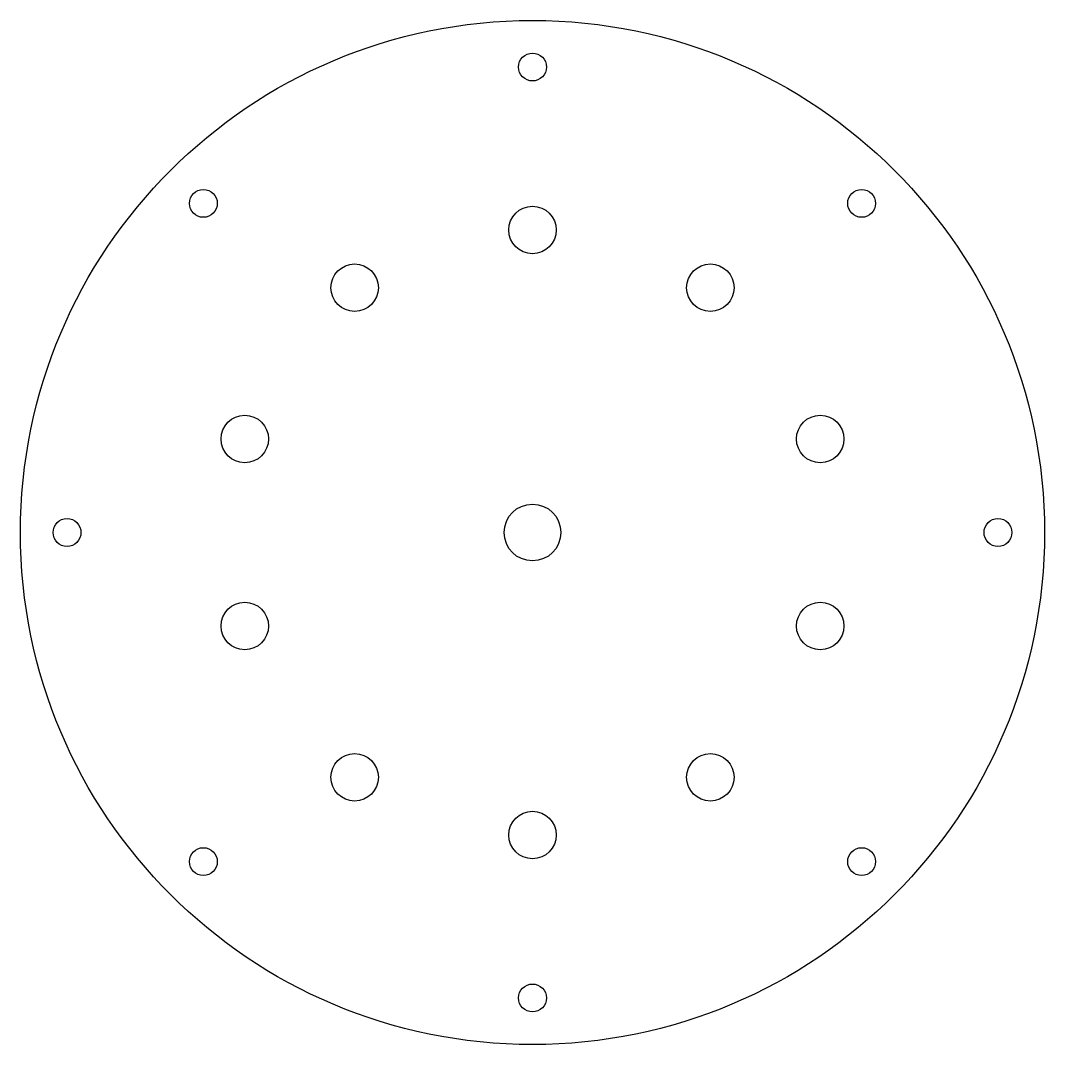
# Model space of a CAD drawing. Header units: millimetres. Extents: x -110 to 110, y -110 to 110.
import ezdxf

# ---------------------------------------------------------------- set-up
doc = ezdxf.new("R2010")
doc.units = ezdxf.units.MM

msp = doc.modelspace()

# ---------------------------------------------------------------- linework, layer by layer
at = {"color": 7, "linetype": 'Continuous', "lineweight": 25}
for centre, radius in [((0, 0), 110), ((0, 100), 3), ((-70.71, 70.71), 3), ((70.71, 70.71), 3), ((0, 65), 5.1), ((-38.21, 52.59), 5.1), ((38.21, 52.59), 5.1), ((-61.82, 20.09), 5.1), ((61.82, 20.09), 5.1), ((0, 0), 6.1), ((-100, 0), 3), ((100, 0), 3), ((-61.82, -20.09), 5.1), ((61.82, -20.09), 5.1), ((-38.21, -52.59), 5.1), ((38.21, -52.59), 5.1), ((0, -65), 5.1), ((-70.71, -70.71), 3), ((70.71, -70.71), 3), ((0, -100), 3)]:
    msp.add_circle(centre, radius, dxfattribs=at)

doc.saveas('drawing.dxf')
